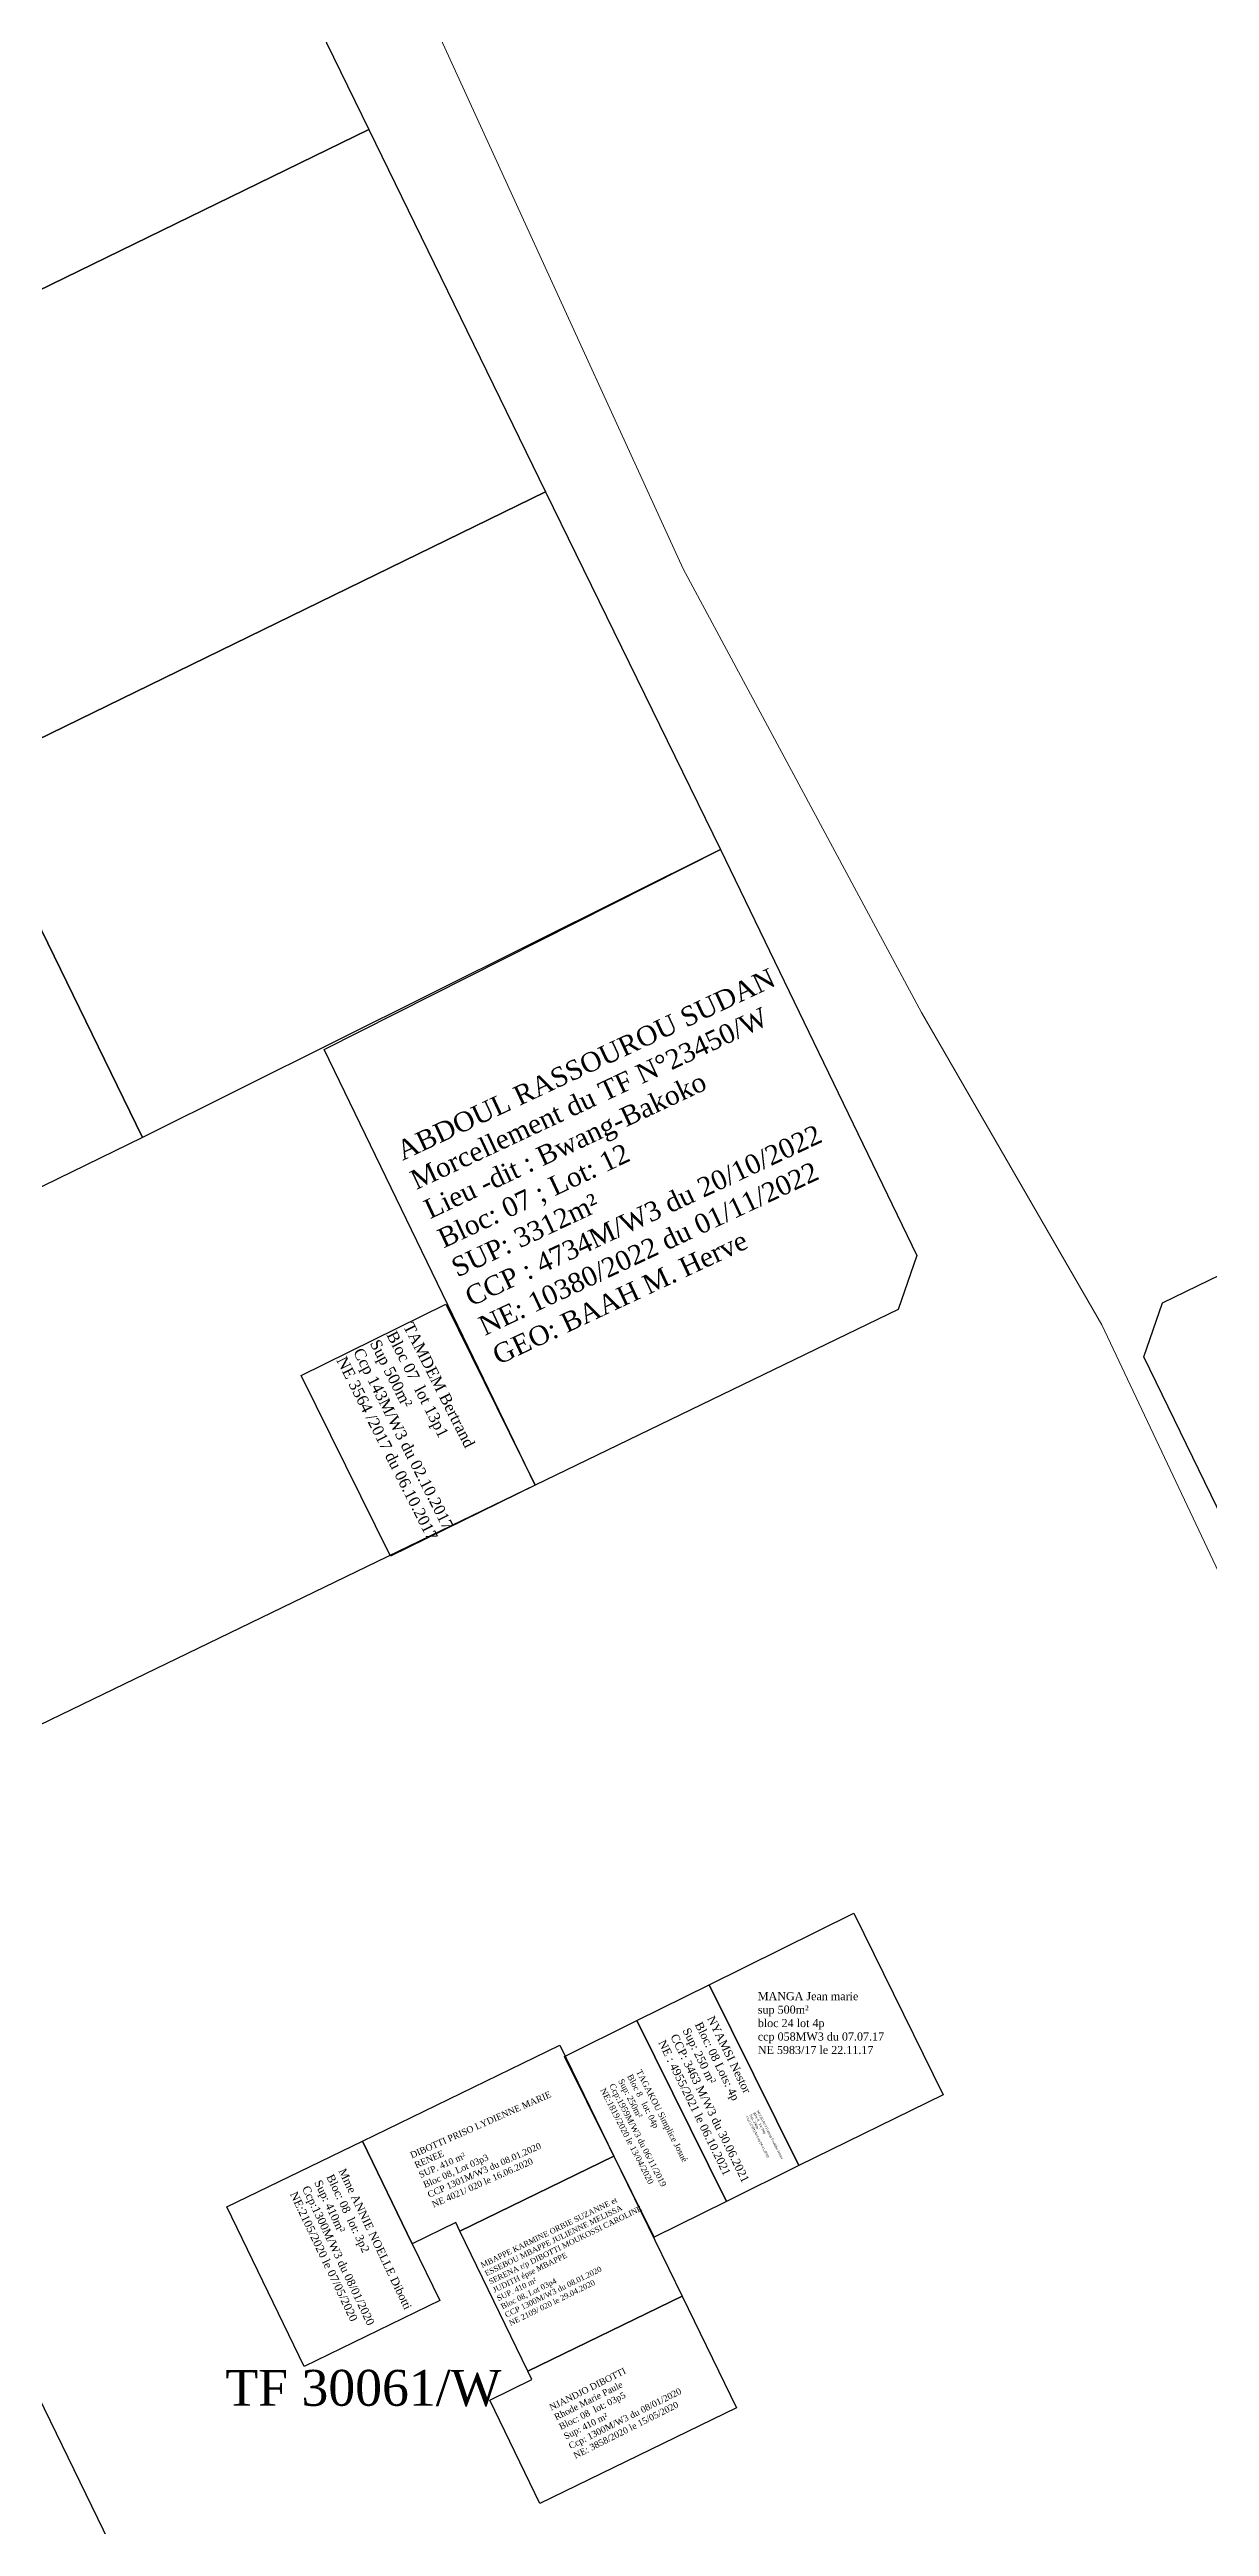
# Model space of a CAD drawing. Header units: millimetres. Extents: x 590121 to 927379, y 438565 to 1441738.
# Drawn here: x 592040.7 to 592184.5, y 440801.4 to 441108.4 of the extents above; entities that cross this region are included whole.
import ezdxf

# ---------------------------------------------------------------- set-up
doc = ezdxf.new("R2010")
doc.units = ezdxf.units.MM
doc.header["$LTSCALE"] = 10
for name, color, linetype in [('end maj 26 02 2021', 30, 'Continuous'), ('MAJ OCT 2021', 7, 'Continuous'), ('Parcelle MAJ', 6, 'Continuous')]:
    doc.layers.add(name, color=color, linetype=linetype)
doc.layers.add('Roads_others', color=24, linetype='Continuous', lineweight=9)
doc.styles.get("Standard").update_dxf_attribs({"font": 'arial.ttf'})
doc.styles.add('Times 1.0', font='times.ttf', dxfattribs={"width": 0.99, "height": 1})

msp = doc.modelspace()

# ---------------------------------------------------------------- linework, layer by layer
for p, q in [((592100.9, 440930.44), (592011, 440886.94)), ((592094.18, 440705.03), (592016.33, 440864.63))]:
    msp.add_line(p, q)
at = {"flags": 128}
for points in [[(592058.35, 441143.41), (592080.27, 441098.47), (592008.37, 441063.4), (591986.45, 441108.34)], [(592080.27, 441098.47), (592102.19, 441053.54), (592030.29, 441018.46), (592008.37, 441063.4)], [(592102.19, 441053.55), (592123.87, 441009.22), (592052.22, 440973.54), (592030.29, 441018.47)], [(592030.29, 441018.46), (592052.22, 440973.52), (591980.32, 440938.45), (591958.39, 440983.38)], [(592246.13, 440985.79), (592268, 440940.83), (592196.04, 440905.87), (592176.36, 440946.34), (592178.67, 440953.02)]]:
    msp.add_lwpolyline(points, close=True, dxfattribs=at)
at = {"layer": 'end maj 26 02 2021', "color": 150, "flags": 128}
for points in [[(592089.85, 440952.87), (592100.9, 440930.44), (592082.99, 440921.62), (592071.9, 440944.03)], [(592089.85, 440952.87), (592100.9, 440930.44), (592082.99, 440921.62), (592071.9, 440944.03)], [(592140.39, 440877.38), (592151.49, 440854.88), (592133.57, 440846.1), (592122.47, 440868.51)], [(592140.39, 440877.38), (592151.49, 440854.88), (592133.57, 440846.1), (592122.47, 440868.51)], [(592140.39, 440877.38), (592151.49, 440854.88), (592133.57, 440846.1), (592122.47, 440868.51)], [(592140.39, 440877.38), (592151.49, 440854.88), (592133.57, 440846.1), (592122.47, 440868.51)]]:
    msp.add_lwpolyline(points, close=True, dxfattribs=at)
at = {"layer": 'end maj 26 02 2021', "color": 150}
for points in [[(592122.47, 440868.51), (592133.57, 440846.1), (592124.61, 440841.67), (592113.51, 440864.07)], [(592122.47, 440868.51), (592133.57, 440846.1), (592124.61, 440841.67), (592113.51, 440864.07)], [(592122.47, 440868.51), (592133.57, 440846.1), (592124.61, 440841.67), (592113.51, 440864.07)], [(592122.47, 440868.51), (592133.57, 440846.1), (592124.61, 440841.67), (592113.51, 440864.07)], [(592113.51, 440864.07), (592124.61, 440841.67), (592115.64, 440837.23), (592104.55, 440859.64)], [(592113.51, 440864.07), (592124.61, 440841.67), (592115.64, 440837.23), (592104.55, 440859.64)], [(592113.51, 440864.07), (592124.61, 440841.67), (592115.64, 440837.23), (592104.55, 440859.64)], [(592113.51, 440864.07), (592124.61, 440841.67), (592115.64, 440837.23), (592104.55, 440859.64)], [(592079.48, 440849.13), (592085.66, 440836.4), (592089.07, 440829.38), (592072.29, 440821.21), (592062.69, 440840.97)], [(592079.48, 440849.13), (592085.66, 440836.4), (592089.07, 440829.38), (592072.29, 440821.21), (592062.69, 440840.97)], [(592079.48, 440849.13), (592085.66, 440836.4), (592089.07, 440829.38), (592072.29, 440821.21), (592062.69, 440840.97)], [(592079.48, 440849.13), (592085.66, 440836.4), (592089.07, 440829.38), (592072.29, 440821.21), (592062.69, 440840.97)], [(592119.11, 440829.92), (592125.84, 440816.08), (592101.49, 440804.2), (592095.27, 440817.02), (592100.51, 440819.57), (592099.99, 440820.64)], [(592119.11, 440829.92), (592125.84, 440816.08), (592101.49, 440804.2), (592095.27, 440817.02), (592100.51, 440819.57), (592099.99, 440820.64)], [(592119.11, 440829.92), (592125.84, 440816.08), (592101.49, 440804.2), (592095.27, 440817.02), (592100.51, 440819.57), (592099.99, 440820.64)], [(592119.11, 440829.92), (592125.84, 440816.08), (592101.49, 440804.2), (592095.27, 440817.02), (592100.51, 440819.57), (592099.99, 440820.64)]]:
    msp.add_lwpolyline(points, close=True, dxfattribs=at)
at = {"layer": 'end maj 26 02 2021', "color": 150, "lineweight": -3, "flags": 128}
for points in [[(592103.98, 440861.04), (592110.67, 440847.28), (592091.56, 440837.99), (592091.06, 440839.03), (592085.66, 440836.4), (592079.48, 440849.13)], [(592103.98, 440861.04), (592110.67, 440847.28), (592091.56, 440837.99), (592091.06, 440839.03), (592085.66, 440836.4), (592079.48, 440849.13)], [(592103.98, 440861.04), (592110.67, 440847.28), (592091.56, 440837.99), (592091.06, 440839.03), (592085.66, 440836.4), (592079.48, 440849.13)], [(592103.98, 440861.04), (592110.67, 440847.28), (592091.56, 440837.99), (592091.06, 440839.03), (592085.66, 440836.4), (592079.48, 440849.13)], [(592110.67, 440847.28), (592119.11, 440829.92), (592099.99, 440820.64), (592091.56, 440837.99)], [(592110.67, 440847.28), (592119.11, 440829.92), (592099.99, 440820.64), (592091.56, 440837.99)], [(592110.67, 440847.28), (592119.11, 440829.92), (592099.99, 440820.64), (592091.56, 440837.99)], [(592110.67, 440847.28), (592119.11, 440829.92), (592099.99, 440820.64), (592091.56, 440837.99)]]:
    msp.add_lwpolyline(points, close=True, dxfattribs=at)
at = {"layer": 'MAJ OCT 2021', "flags": 128}
msp.add_lwpolyline([(592122.47, 440868.51), (592133.57, 440846.1), (592124.61, 440841.67), (592113.51, 440864.07)], close=True, dxfattribs=at)
msp.add_lwpolyline([(592122.47, 440868.51), (592133.57, 440846.1), (592124.61, 440841.67), (592113.51, 440864.07)], close=True, dxfattribs=at)
msp.add_lwpolyline([(592122.47, 440868.51), (592133.57, 440846.1), (592124.61, 440841.67), (592113.51, 440864.07)], close=True, dxfattribs=at)
msp.add_lwpolyline([(592122.47, 440868.51), (592133.57, 440846.1), (592124.61, 440841.67), (592113.51, 440864.07)], close=True, dxfattribs=at)
at = {"layer": 'Parcelle MAJ', "color": 6, "lineweight": 30, "flags": 128}
msp.add_lwpolyline([(592123.87, 441009.22), (592148.22, 440958.9), (592145.9, 440952.22), (592100.9, 440930.44), (592074.76, 440984.45)], close=True, dxfattribs=at)
at = {"layer": 'Roads_others'}
msp.add_lwpolyline([(591922.6, 441462.66), (591937.95, 441438.56), (591941.99, 441431.62), (591967.2, 441376.93), (591988.32, 441334.06), (591995.7, 441316.31), (592000.48, 441301.24), (592002.87, 441287.19), (592007.06, 441277.13), (592015.25, 441261.76), (592021.3, 441252.75), (592075.68, 441139.22), (592119.25, 441044.01), (592148.78, 440989.02), (592171.16, 440950.3), (592207.86, 440872.55), (592239.79, 440805.43), (592265.15, 440763.46), (592293.01, 440694.24)], dxfattribs=at)

# ---------------------------------------------------------------- texts
at = {"insert": (592083.45, 440972.8), "char_height": 2.3973, "width": 269.572, "attachment_point": 1, "rotation": 25.1357}
msp.add_mtext('{\\fTimes New Roman|b0|i0|c0|p18;ABDOUL RASSOUROU SUDAN\\P\\C1;Morcellement du TF N°23450/W\\P\\C256;Lieu -dit : Bwang-Bakoko\\PBloc: 07 ; Lot: 12\\PSUP: 3312m²\\PCCP : 4734M/W3 du 20/10/2022 \\PNE: 10380/2022 du 01/11/2022\\P\\C1;GEO: BAAH M. Herve}', dxfattribs=at)
at = {"layer": 'end maj 26 02 2021', "color": 150, "linetype": 'ByBlock', "lineweight": -3, "ltscale": 0.0014, "attachment_point": 1, "style": 'Times 1.0'}
for s, insert, char_height, width, rotation in [('TAMDEM Bertrand \\PBloc 07  lot 13p1\\PSup 500m²\\PCcp 143M/W3 du 02.10.2017\\PNE 3564 /2017 du 06.10.2017', (592085.76, 440950.76), 1.3932, 35.1791, 296.9311), ('TAMDEM Bertrand \\PBloc 07  lot 13p1\\PSup 500m²\\PCcp 143M/W3 du 02.10.2017\\PNE 3564 /2017 du 06.10.2017', (592085.76, 440950.76), 1.3932, 35.1791, 296.9311), ('{\\C256;DIBOTTI PRISO LYDIENNE MARIE\\PRENEE\\PSUP. 410 m²\\PBloc 08, Lot 03p3\\PCCP 1301M/W3 du 08.01.2020\\PNE 4021/ 020 le 16.06.2020}', (592085.3, 440847.71), 0.8, 45.1999, 23.8176), ('{\\C256;DIBOTTI PRISO LYDIENNE MARIE\\PRENEE\\PSUP. 410 m²\\PBloc 08, Lot 03p3\\PCCP 1301M/W3 du 08.01.2020\\PNE 4021/ 020 le 16.06.2020}', (592085.3, 440847.71), 0.8, 45.1999, 23.8176), ('{\\C256;DIBOTTI PRISO LYDIENNE MARIE\\PRENEE\\PSUP. 410 m²\\PBloc 08, Lot 03p3\\PCCP 1301M/W3 du 08.01.2020\\PNE 4021/ 020 le 16.06.2020}', (592085.3, 440847.71), 0.8, 45.1999, 23.8176), ('{\\C256;DIBOTTI PRISO LYDIENNE MARIE\\PRENEE\\PSUP. 410 m²\\PBloc 08, Lot 03p3\\PCCP 1301M/W3 du 08.01.2020\\PNE 4021/ 020 le 16.06.2020}', (592085.3, 440847.71), 0.8, 45.1999, 23.8176), ('{\\C256;MBAPPE KARMINE ORBIE SUZANNE et\\PESSEBOU MBAPPE JULIENNE MELISSA\\PSERENA r/p DIBOTTI MOUKOSSI CAROLINE \\PJUDITH épse MBAPPE\\PSUP. 410 m²\\PBloc 08, Lot 03p4\\PCCP 1300M/W3 du 08.01.2020\\PNE 2109/ 020 le 29.04.2020}', (592094.05, 440834.02), 0.6849, 28.6777, 26), ('{\\C256;MBAPPE KARMINE ORBIE SUZANNE et\\PESSEBOU MBAPPE JULIENNE MELISSA\\PSERENA r/p DIBOTTI MOUKOSSI CAROLINE \\PJUDITH épse MBAPPE\\PSUP. 410 m²\\PBloc 08, Lot 03p4\\PCCP 1300M/W3 du 08.01.2020\\PNE 2109/ 020 le 29.04.2020}', (592094.05, 440834.02), 0.6849, 28.6777, 26), ('{\\C256;MBAPPE KARMINE ORBIE SUZANNE et\\PESSEBOU MBAPPE JULIENNE MELISSA\\PSERENA r/p DIBOTTI MOUKOSSI CAROLINE \\PJUDITH épse MBAPPE\\PSUP. 410 m²\\PBloc 08, Lot 03p4\\PCCP 1300M/W3 du 08.01.2020\\PNE 2109/ 020 le 29.04.2020}', (592094.05, 440834.02), 0.6849, 28.6777, 26), ('{\\C256;MBAPPE KARMINE ORBIE SUZANNE et\\PESSEBOU MBAPPE JULIENNE MELISSA\\PSERENA r/p DIBOTTI MOUKOSSI CAROLINE \\PJUDITH épse MBAPPE\\PSUP. 410 m²\\PBloc 08, Lot 03p4\\PCCP 1300M/W3 du 08.01.2020\\PNE 2109/ 020 le 29.04.2020}', (592094.05, 440834.02), 0.6849, 28.6777, 26)]:
    msp.add_mtext(s, dxfattribs=dict(at, insert=insert, char_height=char_height, width=width, rotation=rotation))
for s, insert, char_height, width in [('MANGA Jean marie\\Psup 500m²\\Pbloc 24 lot 4p\\Pccp 058MW3 du 07.07.17\\PNE 5983/17 le 22.11.17', (592128.5, 440867.6), 1, 15.7341), ('MANGA Jean marie\\Psup 500m²\\Pbloc 24 lot 4p\\Pccp 058MW3 du 07.07.17\\PNE 5983/17 le 22.11.17', (592128.5, 440867.6), 1, 15.7341), ('MANGA Jean marie\\Psup 500m²\\Pbloc 24 lot 4p\\Pccp 058MW3 du 07.07.17\\PNE 5983/17 le 22.11.17', (592128.5, 440867.6), 1, 15.7341), ('MANGA Jean marie\\Psup 500m²\\Pbloc 24 lot 4p\\Pccp 058MW3 du 07.07.17\\PNE 5983/17 le 22.11.17', (592128.5, 440867.6), 1, 15.7341), ('{\\C1;TF 30061/W}', (592062.51, 440820.78), 4.4505, 172.2342), ('{\\C1;TF 30061/W}', (592062.51, 440820.78), 4.4505, 172.2342), ('{\\C1;TF 30061/W}', (592062.51, 440820.78), 4.4505, 172.2342), ('{\\C1;TF 30061/W}', (592062.51, 440820.78), 4.4505, 172.2342)]:
    msp.add_mtext(s, dxfattribs=dict(at, insert=insert, char_height=char_height, width=width))
at = {"layer": 'end maj 26 02 2021', "attachment_point": 1}
for s, width, heights, insert, char_height, rotation in [('{\\fTimes New Roman|b0|i0|c0|p18;TAGAKOU Simplice Josué\\PBloc 8   lot: 04p\\PSup: 250m²\\PCcp:1959M/W3 du 06/11/2019\\PNE:1819/2020 le 13/04/2020}', 75.4307, [19.47], (592114.06, 440858.1), 0.75, 297.1798), ('{\\fTimes New Roman|b0|i0|c0|p18;TAGAKOU Simplice Josué\\PBloc 8   lot: 04p\\PSup: 250m²\\PCcp:1959M/W3 du 06/11/2019\\PNE:1819/2020 le 13/04/2020}', 75.4307, [19.47], (592114.06, 440858.1), 0.75, 297.1798), ('{\\fTimes New Roman|b0|i0|c0|p18;TAGAKOU Simplice Josué\\PBloc 8   lot: 04p\\PSup: 250m²\\PCcp:1959M/W3 du 06/11/2019\\PNE:1819/2020 le 13/04/2020}', 75.4307, [19.47], (592114.06, 440858.1), 0.75, 297.1798), ('{\\fTimes New Roman|b0|i0|c0|p18;TAGAKOU Simplice Josué\\PBloc 8   lot: 04p\\PSup: 250m²\\PCcp:1959M/W3 du 06/11/2019\\PNE:1819/2020 le 13/04/2020}', 75.4307, [19.47], (592114.06, 440858.1), 0.75, 297.1798), ('{\\fTimes New Roman|b0|i0|c0|p18;NGUEUKO Fotsing Franklin Jenner\\PBloc 8   lot: 04p\\PSup: 250m²\\PCcp:1159M/W3 du 06/11/2019\\PNE:1818/2020 le 13/04/2020}', 75.4307, [19.47], (592128.62, 440852.99), 0.3, 297.1798), ('{\\fTimes New Roman|b0|i0|c0|p18;NGUEUKO Fotsing Franklin Jenner\\PBloc 8   lot: 04p\\PSup: 250m²\\PCcp:1159M/W3 du 06/11/2019\\PNE:1818/2020 le 13/04/2020}', 75.4307, [19.47], (592128.62, 440852.99), 0.3, 297.1798), ('{\\fTimes New Roman|b0|i0|c0|p18;NGUEUKO Fotsing Franklin Jenner\\PBloc 8   lot: 04p\\PSup: 250m²\\PCcp:1159M/W3 du 06/11/2019\\PNE:1818/2020 le 13/04/2020}', 75.4307, [19.47], (592128.62, 440852.99), 0.3, 297.1798), ('{\\fTimes New Roman|b0|i0|c0|p18;NGUEUKO Fotsing Franklin Jenner\\PBloc 8   lot: 04p\\PSup: 250m²\\PCcp:1159M/W3 du 06/11/2019\\PNE:1818/2020 le 13/04/2020}', 75.4307, [19.47], (592128.62, 440852.99), 0.3, 297.1798), ('{\\fTimes New Roman|b0|i0|c0|p18;Mme ANNIE NOELLE Dibotti\\PBloc: 08  lot: 3p2\\PSup: 410m²\\PCcp:1300M/W3 du 08/01/2020\\PNE:2105/2020 le 07/05/2020}', 111.6883, [41.01], (592077.4, 440845.88), 1, 295.4677), ('{\\fTimes New Roman|b0|i0|c0|p18;Mme ANNIE NOELLE Dibotti\\PBloc: 08  lot: 3p2\\PSup: 410m²\\PCcp:1300M/W3 du 08/01/2020\\PNE:2105/2020 le 07/05/2020}', 111.6883, [41.01], (592077.4, 440845.88), 1, 295.4677), ('{\\fTimes New Roman|b0|i0|c0|p18;Mme ANNIE NOELLE Dibotti\\PBloc: 08  lot: 3p2\\PSup: 410m²\\PCcp:1300M/W3 du 08/01/2020\\PNE:2105/2020 le 07/05/2020}', 111.6883, [41.01], (592077.4, 440845.88), 1, 295.4677), ('{\\fTimes New Roman|b0|i0|c0|p18;Mme ANNIE NOELLE Dibotti\\PBloc: 08  lot: 3p2\\PSup: 410m²\\PCcp:1300M/W3 du 08/01/2020\\PNE:2105/2020 le 07/05/2020}', 111.6883, [41.01], (592077.4, 440845.88), 1, 295.4677), ('{\\fTimes New Roman|b0|i0|c0|p18;NJANDJO DIBOTTI \\PRhode Marie Paule\\PBloc: 08  lot: 03p5\\PSup: 410 m²\\PCcp: 1300M/W3 du 08/01/2020\\PNE: 3858/2020 le 15/05/2020}', 88.4916, [28.17], (592102.55, 440816.42), 0.8, 26.6252), ('{\\fTimes New Roman|b0|i0|c0|p18;NJANDJO DIBOTTI \\PRhode Marie Paule\\PBloc: 08  lot: 03p5\\PSup: 410 m²\\PCcp: 1300M/W3 du 08/01/2020\\PNE: 3858/2020 le 15/05/2020}', 88.4916, [28.17], (592102.55, 440816.42), 0.8, 26.6252), ('{\\fTimes New Roman|b0|i0|c0|p18;NJANDJO DIBOTTI \\PRhode Marie Paule\\PBloc: 08  lot: 03p5\\PSup: 410 m²\\PCcp: 1300M/W3 du 08/01/2020\\PNE: 3858/2020 le 15/05/2020}', 88.4916, [28.17], (592102.55, 440816.42), 0.8, 26.6252), ('{\\fTimes New Roman|b0|i0|c0|p18;NJANDJO DIBOTTI \\PRhode Marie Paule\\PBloc: 08  lot: 03p5\\PSup: 410 m²\\PCcp: 1300M/W3 du 08/01/2020\\PNE: 3858/2020 le 15/05/2020}', 88.4916, [28.17], (592102.55, 440816.42), 0.8, 26.6252)]:
    msp.add_mtext_dynamic_manual_height_columns(s, width=width, gutter_width=12.5, heights=heights, dxfattribs=dict(at, insert=insert, char_height=char_height, rotation=rotation))
at = {"layer": 'MAJ OCT 2021', "insert": (592123.09, 440864.79), "char_height": 1.0121, "width": 19.7054, "attachment_point": 1, "rotation": 296.1676}
msp.add_mtext('\\A1;{\\fTimes New Roman|b0|i0|c0|p18;NYAMSI Nestor \\PBloc: 08 Lots: 4p \\PSup: 250 m²\\PCCP: 3463 M/W3 du 30.06.2021\\PNE : 4955/2021 le 06.10.2021}', dxfattribs=at)
msp.add_mtext('\\A1;{\\fTimes New Roman|b0|i0|c0|p18;NYAMSI Nestor \\PBloc: 08 Lots: 4p \\PSup: 250 m²\\PCCP: 3463 M/W3 du 30.06.2021\\PNE : 4955/2021 le 06.10.2021}', dxfattribs=at)
msp.add_mtext('\\A1;{\\fTimes New Roman|b0|i0|c0|p18;NYAMSI Nestor \\PBloc: 08 Lots: 4p \\PSup: 250 m²\\PCCP: 3463 M/W3 du 30.06.2021\\PNE : 4955/2021 le 06.10.2021}', dxfattribs=at)
msp.add_mtext('\\A1;{\\fTimes New Roman|b0|i0|c0|p18;NYAMSI Nestor \\PBloc: 08 Lots: 4p \\PSup: 250 m²\\PCCP: 3463 M/W3 du 30.06.2021\\PNE : 4955/2021 le 06.10.2021}', dxfattribs=at)

doc.saveas('drawing.dxf')
